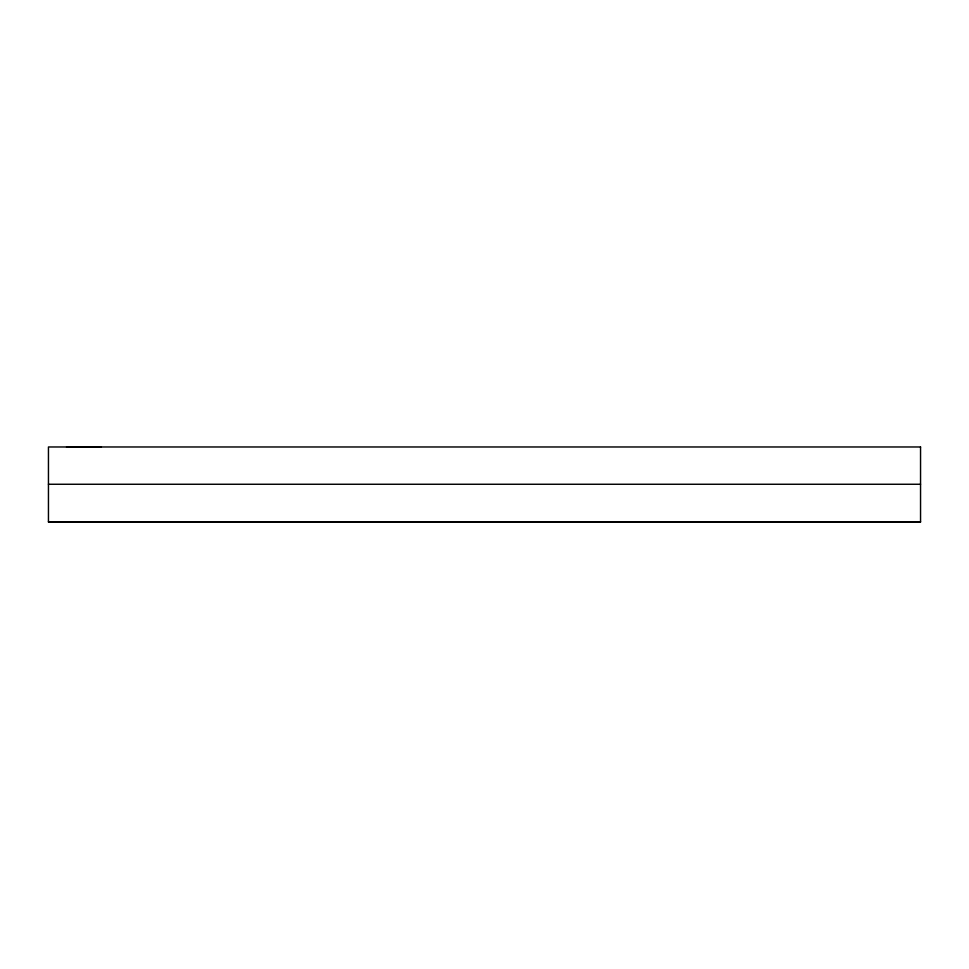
<?xml version="1.0" encoding="UTF-8"?>
<svg xmlns="http://www.w3.org/2000/svg" width="969" height="969" viewBox="0 0 969 969"><rect width="100%" height="100%" fill="white"/><g stroke="black" fill="none" stroke-linecap="round" stroke-linejoin="round"><path stroke-width="1.45" d="M88.47 447.181L101.406 447.097L66.522 447.097L83.964 447.193M48.45 484.258L920.55 484.258M48.45 521.782L920.55 521.782M920.55 446.975L48.45 446.975L48.45 522.025L920.55 522.025L920.55 446.975"/></g></svg>
